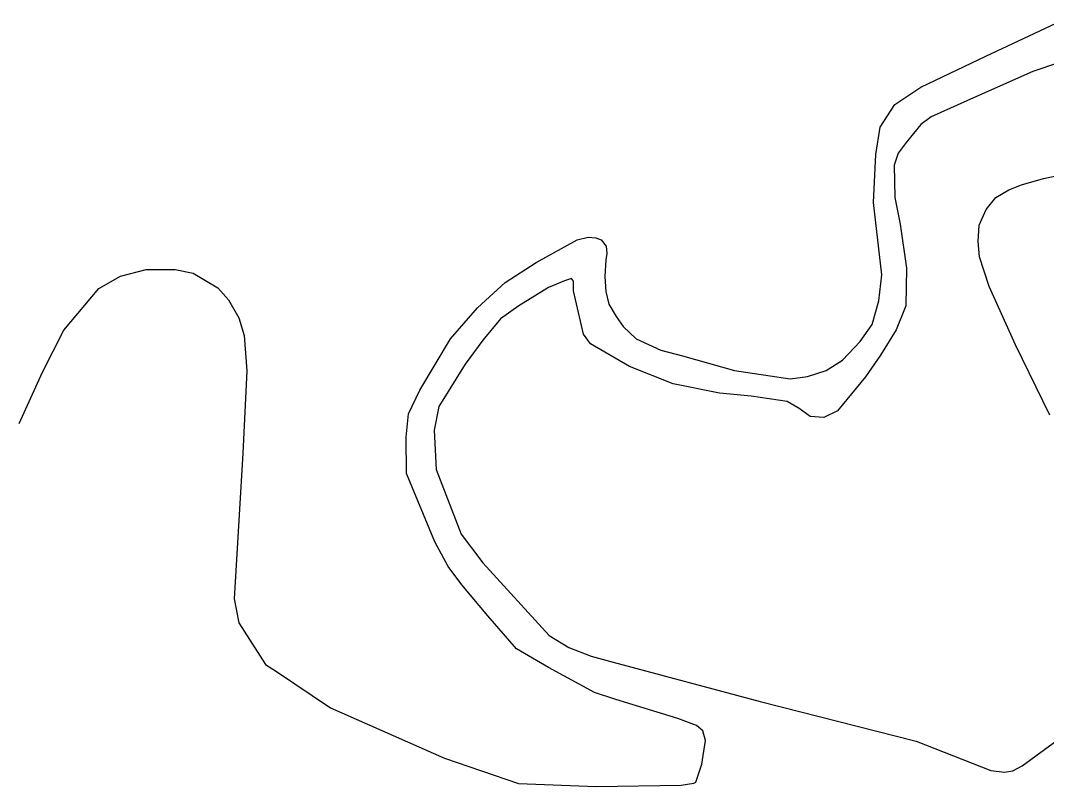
# Model space of a CAD drawing. Header units: millimetres. Extents: x 617751 to 636088, y 68402 to 77988.
# Drawn here: x 621879 to 622139, y 69034.2 to 69228.1 of the extents above; entities that cross this region are included whole.
import ezdxf

# ---------------------------------------------------------------- set-up
doc = ezdxf.new("R2010")
doc.units = ezdxf.units.MM
doc.header["$LTSCALE"] = 3
doc.header["$MEASUREMENT"] = 0
doc.layers.add('ALINHAMENTO PREDIAL', color=120, linetype='Continuous')

msp = doc.modelspace()

# ---------------------------------------------------------------- linework, layer by layer
at = {"layer": 'ALINHAMENTO PREDIAL'}
for points in [[(621878.61, 69126.07), (621884.51, 69139.06), (621889.91, 69149.73), (621898.79, 69160.27), (621904.29, 69163.37), (621910.81, 69165.07), (621918.1, 69165.07), (621922.68, 69164.19), (621928.88, 69160.47), (621931.63, 69157.42), (621934.2, 69152.85), (621935.54, 69148.37), (621936.29, 69139.42), (621935.23, 69118.58), (621933.08, 69081.7), (621934.26, 69075.63), (621940.97, 69065.13), (621943.78, 69063.31), (621957.43, 69054.16), (621986.34, 69041.42), (622005.04, 69035), (622024.72, 69034.24), (622046.18, 69034.58), (622049.44, 69035.09), (622049.93, 69035.36), (622051.41, 69039.89), (622052.35, 69045.89), (622051.66, 69048.29), (622050.06, 69049.64), (622045.37, 69051.45), (622029.7, 69056.24), (622024.28, 69058.02), (622012.63, 69064.34), (622004.55, 69069.07), (621997.31, 69077.4), (621990.66, 69085.3), (621987.2, 69089.91), (621983.83, 69096.16), (621976.72, 69113.47), (621976.59, 69122.61), (621977.2, 69128.58), (621980.03, 69134.53), (621987.82, 69147.5), (621994.62, 69155.35), (622001.63, 69161.83), (622009.54, 69166.86), (622019.88, 69172.61), (622022.68, 69173.3), (622024.62, 69173.13), (622025.98, 69172.57), (622027.19, 69171.02), (622027.38, 69169.14), (622027.17, 69167.54), (622026.86, 69163.33), (622027.16, 69159.53), (622027.91, 69156.29), (622029.76, 69153.19), (622031.49, 69150.62), (622034.84, 69147.52), (622041.03, 69144.66), (622046.56, 69143.21), (622059.75, 69139.52), (622073.77, 69137.39), (622078.18, 69138.04), (622082.94, 69139.5), (622087.04, 69142.15), (622091.53, 69146.9), (622094.56, 69151.14), (622096.28, 69157.17), (622097.02, 69163.76), (622094.95, 69182.04), (622095.49, 69194.22), (622096.6, 69201.13), (622100.32, 69206.84), (622106.9, 69211.23), (622123.38, 69219.09), (622142.57, 69228.1)], [(621878.61, 69126.07), (621884.51, 69139.06), (621889.91, 69149.73), (621898.79, 69160.27), (621904.29, 69163.37), (621910.81, 69165.07), (621918.1, 69165.07), (621922.68, 69164.19), (621928.88, 69160.47), (621931.63, 69157.42), (621934.2, 69152.85), (621935.54, 69148.37), (621936.29, 69139.42), (621935.23, 69118.58), (621933.08, 69081.7), (621934.26, 69075.63), (621940.97, 69065.13), (621943.78, 69063.31), (621957.43, 69054.16), (621986.34, 69041.42), (622005.04, 69035), (622024.72, 69034.24), (622046.18, 69034.58), (622049.44, 69035.09), (622049.93, 69035.36), (622051.41, 69039.89), (622052.35, 69045.89), (622051.66, 69048.29), (622050.06, 69049.64), (622045.37, 69051.45), (622029.7, 69056.24), (622024.28, 69058.02), (622012.63, 69064.34), (622004.55, 69069.07), (621997.31, 69077.4), (621990.66, 69085.3), (621987.2, 69089.91), (621983.83, 69096.16), (621976.72, 69113.47), (621976.59, 69122.61), (621977.2, 69128.58), (621980.03, 69134.53), (621987.82, 69147.5), (621994.62, 69155.35), (622001.63, 69161.83), (622009.54, 69166.86), (622019.88, 69172.61), (622022.68, 69173.3), (622024.62, 69173.13), (622025.98, 69172.57), (622027.19, 69171.02), (622027.38, 69169.14), (622027.17, 69167.54), (622026.86, 69163.33), (622027.16, 69159.53), (622027.91, 69156.29), (622029.76, 69153.19), (622031.49, 69150.62), (622034.84, 69147.52), (622041.03, 69144.66), (622046.56, 69143.21), (622059.75, 69139.52), (622073.77, 69137.39), (622078.18, 69138.04), (622082.94, 69139.5), (622087.04, 69142.15), (622091.53, 69146.9), (622094.56, 69151.14), (622096.28, 69157.17), (622097.02, 69163.76), (622094.95, 69182.04), (622095.49, 69194.22), (622096.6, 69201.13), (622100.32, 69206.84), (622106.9, 69211.23), (622123.38, 69219.09), (622142.57, 69228.1)], [(621878.61, 69126.07), (621884.51, 69139.06), (621889.91, 69149.73), (621898.79, 69160.27), (621904.29, 69163.37), (621910.81, 69165.07), (621918.1, 69165.07), (621922.68, 69164.19), (621928.88, 69160.47), (621931.63, 69157.42), (621934.2, 69152.85), (621935.54, 69148.37), (621936.29, 69139.42), (621935.23, 69118.58), (621933.08, 69081.7), (621934.26, 69075.63), (621940.97, 69065.13), (621943.78, 69063.31), (621957.43, 69054.16), (621986.34, 69041.42), (622005.04, 69035), (622024.72, 69034.24), (622046.18, 69034.58), (622049.44, 69035.09), (622049.93, 69035.36), (622051.41, 69039.89), (622052.35, 69045.89), (622051.66, 69048.29), (622050.06, 69049.64), (622045.37, 69051.45), (622029.7, 69056.24), (622024.28, 69058.02), (622012.63, 69064.34), (622004.55, 69069.07), (621997.31, 69077.4), (621990.66, 69085.3), (621987.2, 69089.91), (621983.83, 69096.16), (621976.72, 69113.47), (621976.59, 69122.61), (621977.2, 69128.58), (621980.03, 69134.53), (621987.82, 69147.5), (621994.62, 69155.35), (622001.63, 69161.83), (622009.54, 69166.86), (622019.88, 69172.61), (622022.68, 69173.3), (622024.62, 69173.13), (622025.98, 69172.57), (622027.19, 69171.02), (622027.38, 69169.14), (622027.17, 69167.54), (622026.86, 69163.33), (622027.16, 69159.53), (622027.91, 69156.29), (622029.76, 69153.19), (622031.49, 69150.62), (622034.84, 69147.52), (622041.03, 69144.66), (622046.56, 69143.21), (622059.75, 69139.52), (622073.77, 69137.39), (622078.18, 69138.04), (622082.94, 69139.5), (622087.04, 69142.15), (622091.53, 69146.9), (622094.56, 69151.14), (622096.28, 69157.17), (622097.02, 69163.76), (622094.95, 69182.04), (622095.49, 69194.22), (622096.6, 69201.13), (622100.32, 69206.84), (622106.9, 69211.23), (622123.38, 69219.09), (622142.57, 69228.1)], [(621878.61, 69126.07), (621884.51, 69139.06), (621889.91, 69149.73), (621898.79, 69160.27), (621904.29, 69163.37), (621910.81, 69165.07), (621918.1, 69165.07), (621922.68, 69164.19), (621928.88, 69160.47), (621931.63, 69157.42), (621934.2, 69152.85), (621935.54, 69148.37), (621936.29, 69139.42), (621935.23, 69118.58), (621933.08, 69081.7), (621934.26, 69075.63), (621940.97, 69065.13), (621943.78, 69063.31), (621957.43, 69054.16), (621986.34, 69041.42), (622005.04, 69035), (622024.72, 69034.24), (622046.18, 69034.58), (622049.44, 69035.09), (622049.93, 69035.36), (622051.41, 69039.89), (622052.35, 69045.89), (622051.66, 69048.29), (622050.06, 69049.64), (622045.37, 69051.45), (622029.7, 69056.24), (622024.28, 69058.02), (622012.63, 69064.34), (622004.55, 69069.07), (621997.31, 69077.4), (621990.66, 69085.3), (621987.2, 69089.91), (621983.83, 69096.16), (621976.72, 69113.47), (621976.59, 69122.61), (621977.2, 69128.58), (621980.03, 69134.53), (621987.82, 69147.5), (621994.62, 69155.35), (622001.63, 69161.83), (622009.54, 69166.86), (622019.88, 69172.61), (622022.68, 69173.3), (622024.62, 69173.13), (622025.98, 69172.57), (622027.19, 69171.02), (622027.38, 69169.14), (622027.17, 69167.54), (622026.86, 69163.33), (622027.16, 69159.53), (622027.91, 69156.29), (622029.76, 69153.19), (622031.49, 69150.62), (622034.84, 69147.52), (622041.03, 69144.66), (622046.56, 69143.21), (622059.75, 69139.52), (622073.77, 69137.39), (622078.18, 69138.04), (622082.94, 69139.5), (622087.04, 69142.15), (622091.53, 69146.9), (622094.56, 69151.14), (622096.28, 69157.17), (622097.02, 69163.76), (622094.95, 69182.04), (622095.49, 69194.22), (622096.6, 69201.13), (622100.32, 69206.84), (622106.9, 69211.23), (622123.38, 69219.09), (622142.57, 69228.1)], [(621878.61, 69126.07), (621884.51, 69139.06), (621889.91, 69149.73), (621898.79, 69160.27), (621904.29, 69163.37), (621910.81, 69165.07), (621918.1, 69165.07), (621922.68, 69164.19), (621928.88, 69160.47), (621931.63, 69157.42), (621934.2, 69152.85), (621935.54, 69148.37), (621936.29, 69139.42), (621935.23, 69118.58), (621933.08, 69081.7), (621934.26, 69075.63), (621940.97, 69065.13), (621943.78, 69063.31), (621957.43, 69054.16), (621986.34, 69041.42), (622005.04, 69035), (622024.72, 69034.24), (622046.18, 69034.58), (622049.44, 69035.09), (622049.93, 69035.36), (622051.41, 69039.89), (622052.35, 69045.89), (622051.66, 69048.29), (622050.06, 69049.64), (622045.37, 69051.45), (622029.7, 69056.24), (622024.28, 69058.02), (622012.63, 69064.34), (622004.55, 69069.07), (621997.31, 69077.4), (621990.66, 69085.3), (621987.2, 69089.91), (621983.83, 69096.16), (621976.72, 69113.47), (621976.59, 69122.61), (621977.2, 69128.58), (621980.03, 69134.53), (621987.82, 69147.5), (621994.62, 69155.35), (622001.63, 69161.83), (622009.54, 69166.86), (622019.88, 69172.61), (622022.68, 69173.3), (622024.62, 69173.13), (622025.98, 69172.57), (622027.19, 69171.02), (622027.38, 69169.14), (622027.17, 69167.54), (622026.86, 69163.33), (622027.16, 69159.53), (622027.91, 69156.29), (622029.76, 69153.19), (622031.49, 69150.62), (622034.84, 69147.52), (622041.03, 69144.66), (622046.56, 69143.21), (622059.75, 69139.52), (622073.77, 69137.39), (622078.18, 69138.04), (622082.94, 69139.5), (622087.04, 69142.15), (622091.53, 69146.9), (622094.56, 69151.14), (622096.28, 69157.17), (622097.02, 69163.76), (622094.95, 69182.04), (622095.49, 69194.22), (622096.6, 69201.13), (622100.32, 69206.84), (622106.9, 69211.23), (622123.38, 69219.09), (622142.57, 69228.1)], [(621878.61, 69126.07), (621884.51, 69139.06), (621889.91, 69149.73), (621898.79, 69160.27), (621904.29, 69163.37), (621910.81, 69165.07), (621918.1, 69165.07), (621922.68, 69164.19), (621928.88, 69160.47), (621931.63, 69157.42), (621934.2, 69152.85), (621935.54, 69148.37), (621936.29, 69139.42), (621935.23, 69118.58), (621933.08, 69081.7), (621934.26, 69075.63), (621940.97, 69065.13), (621943.78, 69063.31), (621957.43, 69054.16), (621986.34, 69041.42), (622005.04, 69035), (622024.72, 69034.24), (622046.18, 69034.58), (622049.44, 69035.09), (622049.93, 69035.36), (622051.41, 69039.89), (622052.35, 69045.89), (622051.66, 69048.29), (622050.06, 69049.64), (622045.37, 69051.45), (622029.7, 69056.24), (622024.28, 69058.02), (622012.63, 69064.34), (622004.55, 69069.07), (621997.31, 69077.4), (621990.66, 69085.3), (621987.2, 69089.91), (621983.83, 69096.16), (621976.72, 69113.47), (621976.59, 69122.61), (621977.2, 69128.58), (621980.03, 69134.53), (621987.82, 69147.5), (621994.62, 69155.35), (622001.63, 69161.83), (622009.54, 69166.86), (622019.88, 69172.61), (622022.68, 69173.3), (622024.62, 69173.13), (622025.98, 69172.57), (622027.19, 69171.02), (622027.38, 69169.14), (622027.17, 69167.54), (622026.86, 69163.33), (622027.16, 69159.53), (622027.91, 69156.29), (622029.76, 69153.19), (622031.49, 69150.62), (622034.84, 69147.52), (622041.03, 69144.66), (622046.56, 69143.21), (622059.75, 69139.52), (622073.77, 69137.39), (622078.18, 69138.04), (622082.94, 69139.5), (622087.04, 69142.15), (622091.53, 69146.9), (622094.56, 69151.14), (622096.28, 69157.17), (622097.02, 69163.76), (622094.95, 69182.04), (622095.49, 69194.22), (622096.6, 69201.13), (622100.32, 69206.84), (622106.9, 69211.23), (622123.38, 69219.09), (622142.57, 69228.1)], [(621878.61, 69126.07), (621884.51, 69139.06), (621889.91, 69149.73), (621898.79, 69160.27), (621904.29, 69163.37), (621910.81, 69165.07), (621918.1, 69165.07), (621922.68, 69164.19), (621928.88, 69160.47), (621931.63, 69157.42), (621934.2, 69152.85), (621935.54, 69148.37), (621936.29, 69139.42), (621935.23, 69118.58), (621933.08, 69081.7), (621934.26, 69075.63), (621940.97, 69065.13), (621943.78, 69063.31), (621957.43, 69054.16), (621986.34, 69041.42), (622005.04, 69035), (622024.72, 69034.24), (622046.18, 69034.58), (622049.44, 69035.09), (622049.93, 69035.36), (622051.41, 69039.89), (622052.35, 69045.89), (622051.66, 69048.29), (622050.06, 69049.64), (622045.37, 69051.45), (622029.7, 69056.24), (622024.28, 69058.02), (622012.63, 69064.34), (622004.55, 69069.07), (621997.31, 69077.4), (621990.66, 69085.3), (621987.2, 69089.91), (621983.83, 69096.16), (621976.72, 69113.47), (621976.59, 69122.61), (621977.2, 69128.58), (621980.03, 69134.53), (621987.82, 69147.5), (621994.62, 69155.35), (622001.63, 69161.83), (622009.54, 69166.86), (622019.88, 69172.61), (622022.68, 69173.3), (622024.62, 69173.13), (622025.98, 69172.57), (622027.19, 69171.02), (622027.38, 69169.14), (622027.17, 69167.54), (622026.86, 69163.33), (622027.16, 69159.53), (622027.91, 69156.29), (622029.76, 69153.19), (622031.49, 69150.62), (622034.84, 69147.52), (622041.03, 69144.66), (622046.56, 69143.21), (622059.75, 69139.52), (622073.77, 69137.39), (622078.18, 69138.04), (622082.94, 69139.5), (622087.04, 69142.15), (622091.53, 69146.9), (622094.56, 69151.14), (622096.28, 69157.17), (622097.02, 69163.76), (622094.95, 69182.04), (622095.49, 69194.22), (622096.6, 69201.13), (622100.32, 69206.84), (622106.9, 69211.23), (622123.38, 69219.09), (622142.57, 69228.1)], [(621878.61, 69126.07), (621884.51, 69139.06), (621889.91, 69149.73), (621898.79, 69160.27), (621904.29, 69163.37), (621910.81, 69165.07), (621918.1, 69165.07), (621922.68, 69164.19), (621928.88, 69160.47), (621931.63, 69157.42), (621934.2, 69152.85), (621935.54, 69148.37), (621936.29, 69139.42), (621935.23, 69118.58), (621933.08, 69081.7), (621934.26, 69075.63), (621940.97, 69065.13), (621943.78, 69063.31), (621957.43, 69054.16), (621986.34, 69041.42), (622005.04, 69035), (622024.72, 69034.24), (622046.18, 69034.58), (622049.44, 69035.09), (622049.93, 69035.36), (622051.41, 69039.89), (622052.35, 69045.89), (622051.66, 69048.29), (622050.06, 69049.64), (622045.37, 69051.45), (622029.7, 69056.24), (622024.28, 69058.02), (622012.63, 69064.34), (622004.55, 69069.07), (621997.31, 69077.4), (621990.66, 69085.3), (621987.2, 69089.91), (621983.83, 69096.16), (621976.72, 69113.47), (621976.59, 69122.61), (621977.2, 69128.58), (621980.03, 69134.53), (621987.82, 69147.5), (621994.62, 69155.35), (622001.63, 69161.83), (622009.54, 69166.86), (622019.88, 69172.61), (622022.68, 69173.3), (622024.62, 69173.13), (622025.98, 69172.57), (622027.19, 69171.02), (622027.38, 69169.14), (622027.17, 69167.54), (622026.86, 69163.33), (622027.16, 69159.53), (622027.91, 69156.29), (622029.76, 69153.19), (622031.49, 69150.62), (622034.84, 69147.52), (622041.03, 69144.66), (622046.56, 69143.21), (622059.75, 69139.52), (622073.77, 69137.39), (622078.18, 69138.04), (622082.94, 69139.5), (622087.04, 69142.15), (622091.53, 69146.9), (622094.56, 69151.14), (622096.28, 69157.17), (622097.02, 69163.76), (622094.95, 69182.04), (622095.49, 69194.22), (622096.6, 69201.13), (622100.32, 69206.84), (622106.9, 69211.23), (622123.38, 69219.09), (622142.57, 69228.1)], [(622148.73, 69219.76), (622135.24, 69215.17), (622121.02, 69208.87), (622109.47, 69203.76), (622106.88, 69201.77), (622103.16, 69197.22), (622101.13, 69194.57), (622100.14, 69191.52), (622100.33, 69183.27), (622101.65, 69176.56), (622103.3, 69165.46), (622103.1, 69155.87), (622100.65, 69149.84), (622096.64, 69143.38), (622092.85, 69137.93), (622085.8, 69129.3), (622082.36, 69127.64), (622078.85, 69127.89), (622076.07, 69129.91), (622073.03, 69131.64), (622063.96, 69133.03), (622055.89, 69133.8), (622044.17, 69136.14), (622033.11, 69140.55), (622023.25, 69146.23), (622021.45, 69148.74), (622018.95, 69159.66), (622018.95, 69162.17), (622018.45, 69162.84), (622016.67, 69162.25), (622012.61, 69160.5), (622005.1, 69155.89), (622000.49, 69152.57), (621996.03, 69147.19), (621991.5, 69141.15), (621984.87, 69130.41), (621983.71, 69124.44), (621984.17, 69114.49), (621990.52, 69098.07), (621996.03, 69090.88), (622012.8, 69072.41), (622017.77, 69069.43), (622023.42, 69067.21), (622028.99, 69065.7), (622066.2, 69055.73), (622105.7, 69045.74), (622124.59, 69038.31), (622128.04, 69037.88), (622130.17, 69038.2), (622132.53, 69039.46), (622143.85, 69047.76)], [(622148.73, 69219.76), (622135.24, 69215.17), (622121.02, 69208.87), (622109.47, 69203.76), (622106.88, 69201.77), (622103.16, 69197.22), (622101.13, 69194.57), (622100.14, 69191.52), (622100.33, 69183.27), (622101.65, 69176.56), (622103.3, 69165.46), (622103.1, 69155.87), (622100.65, 69149.84), (622096.64, 69143.38), (622092.85, 69137.93), (622085.8, 69129.3), (622082.36, 69127.64), (622078.85, 69127.89), (622076.07, 69129.91), (622073.03, 69131.64), (622063.96, 69133.03), (622055.89, 69133.8), (622044.17, 69136.14), (622033.11, 69140.55), (622023.25, 69146.23), (622021.45, 69148.74), (622018.95, 69159.66), (622018.95, 69162.17), (622018.45, 69162.84), (622016.67, 69162.25), (622012.61, 69160.5), (622005.1, 69155.89), (622000.49, 69152.57), (621996.03, 69147.19), (621991.5, 69141.15), (621984.87, 69130.41), (621983.71, 69124.44), (621984.17, 69114.49), (621990.52, 69098.07), (621996.03, 69090.88), (622012.8, 69072.41), (622017.77, 69069.43), (622023.42, 69067.21), (622028.99, 69065.7), (622066.2, 69055.73), (622105.7, 69045.74), (622124.59, 69038.31), (622128.04, 69037.88), (622130.17, 69038.2), (622132.53, 69039.46), (622143.85, 69047.76)], [(622148.73, 69219.76), (622135.24, 69215.17), (622121.02, 69208.87), (622109.47, 69203.76), (622106.88, 69201.77), (622103.16, 69197.22), (622101.13, 69194.57), (622100.14, 69191.52), (622100.33, 69183.27), (622101.65, 69176.56), (622103.3, 69165.46), (622103.1, 69155.87), (622100.65, 69149.84), (622096.64, 69143.38), (622092.85, 69137.93), (622085.8, 69129.3), (622082.36, 69127.64), (622078.85, 69127.89), (622076.07, 69129.91), (622073.03, 69131.64), (622063.96, 69133.03), (622055.89, 69133.8), (622044.17, 69136.14), (622033.11, 69140.55), (622023.25, 69146.23), (622021.45, 69148.74), (622018.95, 69159.66), (622018.95, 69162.17), (622018.45, 69162.84), (622016.67, 69162.25), (622012.61, 69160.5), (622005.1, 69155.89), (622000.49, 69152.57), (621996.03, 69147.19), (621991.5, 69141.15), (621984.87, 69130.41), (621983.71, 69124.44), (621984.17, 69114.49), (621990.52, 69098.07), (621996.03, 69090.88), (622012.8, 69072.41), (622017.77, 69069.43), (622023.42, 69067.21), (622028.99, 69065.7), (622066.2, 69055.73), (622105.7, 69045.74), (622124.59, 69038.31), (622128.04, 69037.88), (622130.17, 69038.2), (622132.53, 69039.46), (622143.85, 69047.76)], [(622148.73, 69219.76), (622135.24, 69215.17), (622121.02, 69208.87), (622109.47, 69203.76), (622106.88, 69201.77), (622103.16, 69197.22), (622101.13, 69194.57), (622100.14, 69191.52), (622100.33, 69183.27), (622101.65, 69176.56), (622103.3, 69165.46), (622103.1, 69155.87), (622100.65, 69149.84), (622096.64, 69143.38), (622092.85, 69137.93), (622085.8, 69129.3), (622082.36, 69127.64), (622078.85, 69127.89), (622076.07, 69129.91), (622073.03, 69131.64), (622063.96, 69133.03), (622055.89, 69133.8), (622044.17, 69136.14), (622033.11, 69140.55), (622023.25, 69146.23), (622021.45, 69148.74), (622018.95, 69159.66), (622018.95, 69162.17), (622018.45, 69162.84), (622016.67, 69162.25), (622012.61, 69160.5), (622005.1, 69155.89), (622000.49, 69152.57), (621996.03, 69147.19), (621991.5, 69141.15), (621984.87, 69130.41), (621983.71, 69124.44), (621984.17, 69114.49), (621990.52, 69098.07), (621996.03, 69090.88), (622012.8, 69072.41), (622017.77, 69069.43), (622023.42, 69067.21), (622028.99, 69065.7), (622066.2, 69055.73), (622105.7, 69045.74), (622124.59, 69038.31), (622128.04, 69037.88), (622130.17, 69038.2), (622132.53, 69039.46), (622143.85, 69047.76)], [(622148.73, 69219.76), (622135.24, 69215.17), (622121.02, 69208.87), (622109.47, 69203.76), (622106.88, 69201.77), (622103.16, 69197.22), (622101.13, 69194.57), (622100.14, 69191.52), (622100.33, 69183.27), (622101.65, 69176.56), (622103.3, 69165.46), (622103.1, 69155.87), (622100.65, 69149.84), (622096.64, 69143.38), (622092.85, 69137.93), (622085.8, 69129.3), (622082.36, 69127.64), (622078.85, 69127.89), (622076.07, 69129.91), (622073.03, 69131.64), (622063.96, 69133.03), (622055.89, 69133.8), (622044.17, 69136.14), (622033.11, 69140.55), (622023.25, 69146.23), (622021.45, 69148.74), (622018.95, 69159.66), (622018.95, 69162.17), (622018.45, 69162.84), (622016.67, 69162.25), (622012.61, 69160.5), (622005.1, 69155.89), (622000.49, 69152.57), (621996.03, 69147.19), (621991.5, 69141.15), (621984.87, 69130.41), (621983.71, 69124.44), (621984.17, 69114.49), (621990.52, 69098.07), (621996.03, 69090.88), (622012.8, 69072.41), (622017.77, 69069.43), (622023.42, 69067.21), (622028.99, 69065.7), (622066.2, 69055.73), (622105.7, 69045.74), (622124.59, 69038.31), (622128.04, 69037.88), (622130.17, 69038.2), (622132.53, 69039.46), (622143.85, 69047.76)], [(622148.73, 69219.76), (622135.24, 69215.17), (622121.02, 69208.87), (622109.47, 69203.76), (622106.88, 69201.77), (622103.16, 69197.22), (622101.13, 69194.57), (622100.14, 69191.52), (622100.33, 69183.27), (622101.65, 69176.56), (622103.3, 69165.46), (622103.1, 69155.87), (622100.65, 69149.84), (622096.64, 69143.38), (622092.85, 69137.93), (622085.8, 69129.3), (622082.36, 69127.64), (622078.85, 69127.89), (622076.07, 69129.91), (622073.03, 69131.64), (622063.96, 69133.03), (622055.89, 69133.8), (622044.17, 69136.14), (622033.11, 69140.55), (622023.25, 69146.23), (622021.45, 69148.74), (622018.95, 69159.66), (622018.95, 69162.17), (622018.45, 69162.84), (622016.67, 69162.25), (622012.61, 69160.5), (622005.1, 69155.89), (622000.49, 69152.57), (621996.03, 69147.19), (621991.5, 69141.15), (621984.87, 69130.41), (621983.71, 69124.44), (621984.17, 69114.49), (621990.52, 69098.07), (621996.03, 69090.88), (622012.8, 69072.41), (622017.77, 69069.43), (622023.42, 69067.21), (622028.99, 69065.7), (622066.2, 69055.73), (622105.7, 69045.74), (622124.59, 69038.31), (622128.04, 69037.88), (622130.17, 69038.2), (622132.53, 69039.46), (622143.85, 69047.76)], [(622148.73, 69219.76), (622135.24, 69215.17), (622121.02, 69208.87), (622109.47, 69203.76), (622106.88, 69201.77), (622103.16, 69197.22), (622101.13, 69194.57), (622100.14, 69191.52), (622100.33, 69183.27), (622101.65, 69176.56), (622103.3, 69165.46), (622103.1, 69155.87), (622100.65, 69149.84), (622096.64, 69143.38), (622092.85, 69137.93), (622085.8, 69129.3), (622082.36, 69127.64), (622078.85, 69127.89), (622076.07, 69129.91), (622073.03, 69131.64), (622063.96, 69133.03), (622055.89, 69133.8), (622044.17, 69136.14), (622033.11, 69140.55), (622023.25, 69146.23), (622021.45, 69148.74), (622018.95, 69159.66), (622018.95, 69162.17), (622018.45, 69162.84), (622016.67, 69162.25), (622012.61, 69160.5), (622005.1, 69155.89), (622000.49, 69152.57), (621996.03, 69147.19), (621991.5, 69141.15), (621984.87, 69130.41), (621983.71, 69124.44), (621984.17, 69114.49), (621990.52, 69098.07), (621996.03, 69090.88), (622012.8, 69072.41), (622017.77, 69069.43), (622023.42, 69067.21), (622028.99, 69065.7), (622066.2, 69055.73), (622105.7, 69045.74), (622124.59, 69038.31), (622128.04, 69037.88), (622130.17, 69038.2), (622132.53, 69039.46), (622143.85, 69047.76)], [(622148.73, 69219.76), (622135.24, 69215.17), (622121.02, 69208.87), (622109.47, 69203.76), (622106.88, 69201.77), (622103.16, 69197.22), (622101.13, 69194.57), (622100.14, 69191.52), (622100.33, 69183.27), (622101.65, 69176.56), (622103.3, 69165.46), (622103.1, 69155.87), (622100.65, 69149.84), (622096.64, 69143.38), (622092.85, 69137.93), (622085.8, 69129.3), (622082.36, 69127.64), (622078.85, 69127.89), (622076.07, 69129.91), (622073.03, 69131.64), (622063.96, 69133.03), (622055.89, 69133.8), (622044.17, 69136.14), (622033.11, 69140.55), (622023.25, 69146.23), (622021.45, 69148.74), (622018.95, 69159.66), (622018.95, 69162.17), (622018.45, 69162.84), (622016.67, 69162.25), (622012.61, 69160.5), (622005.1, 69155.89), (622000.49, 69152.57), (621996.03, 69147.19), (621991.5, 69141.15), (621984.87, 69130.41), (621983.71, 69124.44), (621984.17, 69114.49), (621990.52, 69098.07), (621996.03, 69090.88), (622012.8, 69072.41), (622017.77, 69069.43), (622023.42, 69067.21), (622028.99, 69065.7), (622066.2, 69055.73), (622105.7, 69045.74), (622124.59, 69038.31), (622128.04, 69037.88), (622130.17, 69038.2), (622132.53, 69039.46), (622143.85, 69047.76)], [(622139.53, 69128.18), (622130.9, 69146.01), (622124.15, 69160.78), (622121.78, 69168.31), (622121.37, 69172.13), (622121.69, 69176.27), (622123.4, 69180.23), (622125.9, 69183.28), (622129.21, 69185.29), (622132.38, 69186.53), (622137.95, 69188.1), (622158.45, 69192.42)], [(622139.53, 69128.18), (622130.9, 69146.01), (622124.15, 69160.78), (622121.78, 69168.31), (622121.37, 69172.13), (622121.69, 69176.27), (622123.4, 69180.23), (622125.9, 69183.28), (622129.21, 69185.29), (622132.38, 69186.53), (622137.95, 69188.1), (622158.45, 69192.42)], [(622139.53, 69128.18), (622130.9, 69146.01), (622124.15, 69160.78), (622121.78, 69168.31), (622121.37, 69172.13), (622121.69, 69176.27), (622123.4, 69180.23), (622125.9, 69183.28), (622129.21, 69185.29), (622132.38, 69186.53), (622137.95, 69188.1), (622158.45, 69192.42)], [(622139.53, 69128.18), (622130.9, 69146.01), (622124.15, 69160.78), (622121.78, 69168.31), (622121.37, 69172.13), (622121.69, 69176.27), (622123.4, 69180.23), (622125.9, 69183.28), (622129.21, 69185.29), (622132.38, 69186.53), (622137.95, 69188.1), (622158.45, 69192.42)], [(622139.53, 69128.18), (622130.9, 69146.01), (622124.15, 69160.78), (622121.78, 69168.31), (622121.37, 69172.13), (622121.69, 69176.27), (622123.4, 69180.23), (622125.9, 69183.28), (622129.21, 69185.29), (622132.38, 69186.53), (622137.95, 69188.1), (622158.45, 69192.42)], [(622139.53, 69128.18), (622130.9, 69146.01), (622124.15, 69160.78), (622121.78, 69168.31), (622121.37, 69172.13), (622121.69, 69176.27), (622123.4, 69180.23), (622125.9, 69183.28), (622129.21, 69185.29), (622132.38, 69186.53), (622137.95, 69188.1), (622158.45, 69192.42)], [(622139.53, 69128.18), (622130.9, 69146.01), (622124.15, 69160.78), (622121.78, 69168.31), (622121.37, 69172.13), (622121.69, 69176.27), (622123.4, 69180.23), (622125.9, 69183.28), (622129.21, 69185.29), (622132.38, 69186.53), (622137.95, 69188.1), (622158.45, 69192.42)], [(622139.53, 69128.18), (622130.9, 69146.01), (622124.15, 69160.78), (622121.78, 69168.31), (622121.37, 69172.13), (622121.69, 69176.27), (622123.4, 69180.23), (622125.9, 69183.28), (622129.21, 69185.29), (622132.38, 69186.53), (622137.95, 69188.1), (622158.45, 69192.42)]]:
    msp.add_lwpolyline(points, dxfattribs=at)

doc.saveas('drawing.dxf')
